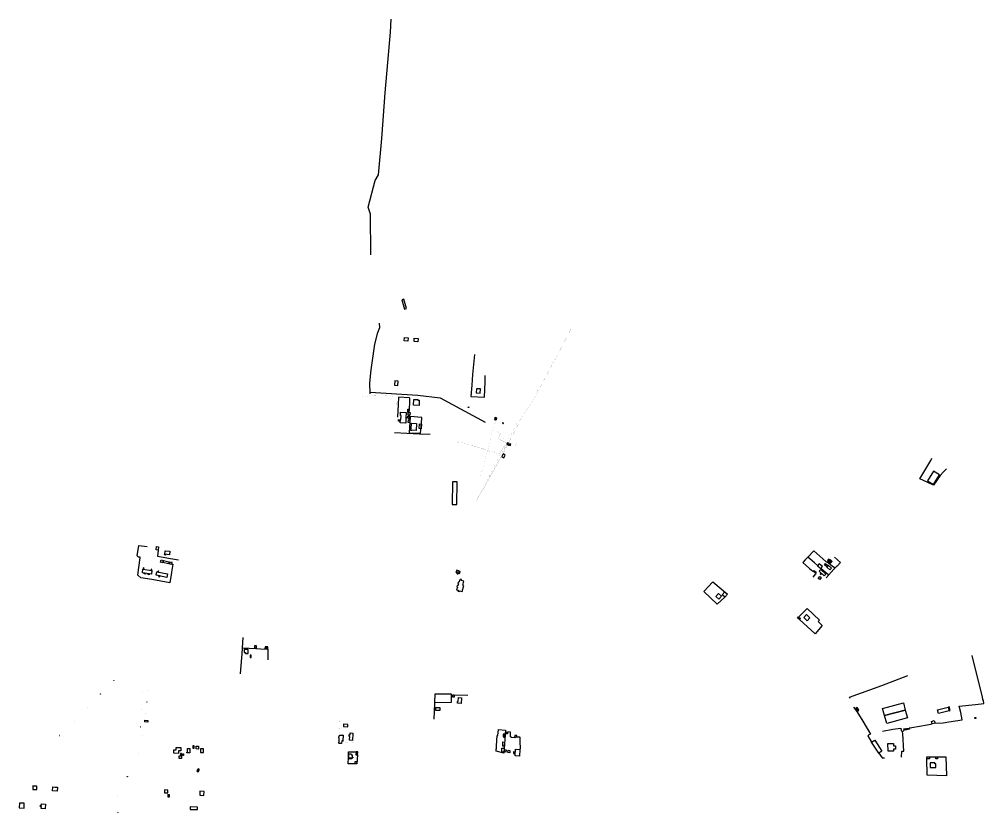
# Model space of a CAD drawing. Header units: millimetres. Extents: x 2513729 to 2517145, y 445408 to 449650.
# Drawn here: x 2514356 to 2516802, y 447639 to 449650 of the extents above; entities that cross this region are included whole.
import ezdxf

# ---------------------------------------------------------------- set-up
doc = ezdxf.new("R2010")
doc.units = ezdxf.units.MM
doc.linetypes.add('DASHED0202', pattern=[0.4, 0.2, -0.2])
doc.layers.add('Существующее', color=10, linetype='Continuous')
doc.styles.get("Standard").update_dxf_attribs({"font": 'arial.ttf'})
doc.linetypes.add('ВЛ_0.4', pattern='A,52.7,-5.08,["ВЛ0.4кВ",Standard,S=2.54,R=0,X=-2.54,Y=-1.27],-14.08', length=71.86)
doc.linetypes.add('ТРУБОПРОВОД_ПОДЗ_ТЕПЛОФИК', pattern='A,3.5,-1.5,["Т",Standard,S=1.5,R=0,X=-1.5,Y=-1.5],-1.5,3.5,-2,10,-2,10,-2', length=36)

msp = doc.modelspace()

# ---------------------------------------------------------------- linework, layer by layer
at = {"layer": 'Существующее', "color": 5}
for points, elevation in [([(2515247.3, 449052.8), (2515246.8, 449156.1), (2515241, 449173.7), (2515258.6, 449241.8), (2515267, 449255.5), (2515275.8, 449348.3), (2515283.7, 449463.6), (2515297.2, 449617.6), (2515299.1, 449650.1)], 74), ([(2515245.6, 448700.6), (2515244.7, 448728.3), (2515248.2, 448761.6), (2515258, 448826.4), (2515265.1, 448855.9), (2515270.5, 448868.4), (2515269.6, 448879.3)], 74), ([(2515245.5, 448704.8), (2515366.8, 448697), (2515423, 448690.4), (2515537.6, 448628.5)], 74), ([(2515345.8, 448690.1), (2515317.5, 448691.9), (2515316.9, 448673.6), (2515315.5, 448641.2)], 124.8), ([(2515345.4, 448676.2), (2515344.2, 448654.2)], 124.8), ([(2515345.9, 448690.2), (2515345.4, 448676.2)], 124.8), ([(2515344.6, 448602), (2515373.8, 448600.5), (2515375.9, 448626.2), (2515377.2, 448640.5), (2515347.4, 448643.2), (2515344.6, 448602)], 124.8), ([(2515350.7, 448626.3), (2515363.7, 448625.7), (2515362.6, 448608), (2515351.3, 448608.6), (2515351.3, 448607.3), (2515348.7, 448607.4), (2515348.9, 448611.7), (2515350, 448611.6), (2515350.7, 448626.3)], 124.8), ([(2516145.3, 448184.9), (2516126.2, 448166.9), (2516092, 448199.8), (2516114.8, 448224.2), (2516152.3, 448192.4)], 203.7), ([(2514916.9, 447990.3), (2514919.5, 448022.2), (2514920.7, 448040.1), (2514921.6, 448056.6), (2514923.4, 448082.8)], 74), ([(2514921.6, 448056.6), (2514955.6, 448054.6), (2514967.2, 448054.4), (2514986.3, 448053.3), (2514986.1, 448036.4), (2514985.9, 448026.2)], 74), ([(2515589, 447838.7), (2515587.8, 447839), (2515587.6, 447837.3)], 74), ([(2515625.7, 447799.1), (2515625.9, 447799.1), (2515626.1, 447800.8), (2515627.4, 447801.1), (2515627.4, 447801.4), (2515626.2, 447819.5), (2515625.9, 447829.3), (2515625.3, 447829.7), (2515617.7, 447830.2), (2515614.4, 447830.4), (2515613, 447828.5), (2515604.1, 447829), (2515601.7, 447830.9), (2515601.8, 447842.9), (2515594.7, 447843.6), (2515594.2, 447838.3), (2515592.8, 447838.4)], 74), ([(2515213.4, 447785.4), (2515211.8, 447762.4), (2515198, 447762.6), (2515190.3, 447762.8), (2515190.6, 447779), (2515190.5, 447793.3), (2515210, 447792.8)], 74), ([(2516664.4, 447779.9), (2516680.9, 447780), (2516706.1, 447780), (2516707.7, 447732.4), (2516658.8, 447733.9), (2516657.8, 447775.2)], 74), ([(2516678.3, 447765.1), (2516666.8, 447765.3)], 74)]:
    msp.add_lwpolyline(points, dxfattribs=dict(at, elevation=elevation))
for points, elevation in [([(2515325.8, 448939.2), (2515332.5, 448915.6), (2515337.7, 448917.1), (2515331.5, 448940.3)], 124.8), ([(2515332.8, 448843.5), (2515342.3, 448842.9), (2515341.7, 448834.3), (2515332.3, 448835)], 74), ([(2515357.8, 448841.8), (2515367.3, 448841.2), (2515366.7, 448832.7), (2515357.3, 448833.3)], 74), ([(2515307.2, 448722.3), (2515316.1, 448721.5), (2515317.2, 448732.4), (2515308.2, 448733.2)], 74), ([(2515344.1, 448654.2), (2515341, 448654.3), (2515341.4, 448661.7), (2515344.6, 448661.6)], 124.8), ([(2515342.1, 448646.2), (2515342.2, 448653.5), (2515346.9, 448653.3), (2515346.5, 448646.1)], 124.8), ([(2515346.6, 448634.8), (2515346.2, 448627.5), (2515342.4, 448627.7), (2515342.7, 448635)], 124.8), ([(2515345.8, 448636.8), (2515346.3, 448643), (2515343.9, 448643.2), (2515343.4, 448637)], 124.8), ([(2515374.9, 448612), (2515369.7, 448612.6), (2515370.6, 448624.4), (2515375.7, 448624)], 124.8), ([(2515565.2, 448634.5), (2515561.7, 448635.3), (2515562.9, 448640.5), (2515566.4, 448639.6)], 74), ([(2515465.8, 448252.7), (2515464.2, 448248), (2515467, 448247), (2515466.7, 448245.7), (2515468.6, 448245.1), (2515469, 448246.4), (2515471.8, 448245.4), (2515473.4, 448250.2)], 74), ([(2515466.7, 448245.7), (2515467, 448247), (2515464.2, 448248), (2515465.8, 448252.7), (2515473.4, 448250.2), (2515471.8, 448245.4), (2515469, 448246.4), (2515468.6, 448245.1), (2515466.7, 448245.7)], 74), ([(2515475.5, 448230.3), (2515474.9, 448228.5), (2515473.2, 448229), (2515471, 448222.3), (2515469.3, 448222.8), (2515468.3, 448219.7), (2515470.2, 448219.1), (2515468.3, 448213.8), (2515466.6, 448214.3), (2515465.5, 448211.2), (2515467.3, 448210.6), (2515465.1, 448203.9), (2515469.1, 448202.6), (2515468.5, 448200.6), (2515472.1, 448199.4), (2515472.7, 448201.4), (2515478.9, 448199.4), (2515483.7, 448214.3), (2515480.5, 448215.3), (2515483.8, 448225.5), (2515477.2, 448227.7), (2515477.8, 448229.6)], 74), ([(2516122.4, 448187.1), (2516129.9, 448180.1), (2516137.3, 448187.4), (2516129.8, 448194.3)], 203.7), ([(2516145.3, 448184.9), (2516138.4, 448191), (2516145.2, 448198.5), (2516152.3, 448192.4)], 203.7), ([(2516779.7, 447877.4), (2516779.6, 447880.2), (2516782.5, 447880.3), (2516782.6, 447877.4)], 74), ([(2515592.8, 447838.4), (2515589, 447838.7), (2515589.3, 447842.7), (2515593.1, 447842.4)], 74), ([(2515585.9, 447807.3), (2515582, 447807.4), (2515582.2, 447817.9), (2515586.2, 447817.8)], 74), ([(2515587.6, 447837.3), (2515583.6, 447837.6), (2515583.2, 447831.2), (2515587.2, 447831)], 74), ([(2515587, 447829), (2515585, 447829.1), (2515585.1, 447830.8), (2515587.1, 447830.7)], 74), ([(2515612.3, 447831), (2515617.9, 447830.6), (2515618.2, 447833.9), (2515612.6, 447834.4)], 74), ([(2515209.5, 447785.7), (2515213.4, 447785.4), (2515214.1, 447792.5), (2515210.1, 447792.7)], 74), ([(2515565.8, 447800), (2515566.2, 447800), (2515566.2, 447800.3), (2515565.9, 447800.4)], 74), ([(2515584.8, 447791.9), (2515579.4, 447792.4), (2515580.2, 447802.3), (2515585.5, 447801.9)], 74), ([(2515589.7, 447792.3), (2515586.5, 447792.8), (2515587.3, 447798.2), (2515590.6, 447797.8)], 74), ([(2515599.8, 447790.6), (2515595.2, 447791), (2515595.9, 447796.9), (2515600.5, 447796.5)], 74), ([(2515609, 447788.5), (2515610.9, 447788.5), (2515611.1, 447792.5), (2515609.2, 447792.5)], 74), ([(2515614.7, 447799.7), (2515625.7, 447799.1), (2515624.6, 447782), (2515613.7, 447782.7)], 74), ([(2515192, 447777.1), (2515191.8, 447787.6), (2515192, 447787.8), (2515197.7, 447787.8), (2515198, 447787.6), (2515198.1, 447785.4), (2515200.2, 447785.3), (2515200.3, 447779.6), (2515201.7, 447779.6), (2515201.6, 447778.1), (2515200.3, 447778.1), (2515200.3, 447777.2)], 74), ([(2515192.4, 447774.6), (2515192.3, 447777.1), (2515199.5, 447777.2), (2515199.5, 447774.8)], 74), ([(2515208, 447768.7), (2515211.9, 447768.4), (2515211.5, 447762.6), (2515207.6, 447762.8)], 74), ([(2516664.3, 447775), (2516657.8, 447775.2), (2516657.9, 447780.1), (2516664.4, 447779.9)], 74), ([(2516664.3, 447775), (2516657.8, 447775.2), (2516657.9, 447780.1), (2516664.4, 447779.9)], 74), ([(2516664.3, 447775), (2516657.8, 447775.2), (2516657.9, 447780.1), (2516664.4, 447779.9)], 74), ([(2516678.3, 447765.1), (2516666.8, 447765.3), (2516666.6, 447753.3), (2516680.6, 447753), (2516680.8, 447762.5), (2516678.1, 447762.5)], 74), ([(2516684.7, 447774.8), (2516680.7, 447775.1), (2516680.9, 447780), (2516685, 447779.7)], 74), ([(2516684.7, 447774.8), (2516680.7, 447775.1), (2516680.9, 447780), (2516685, 447779.7)], 74), ([(2516684.7, 447774.8), (2516680.7, 447775.1), (2516680.9, 447780), (2516685, 447779.7)], 74)]:
    msp.add_lwpolyline(points, close=True, dxfattribs=dict(at, elevation=elevation))
at = {"layer": 'Существующее', "color": 5, "linetype": 'ТРУБОПРОВОД_ПОДЗ_ТЕПЛОФИК', "elevation": 74, "flags": 128}
for points, const_width in [([(2515721.9, 448800.8), (2515761.1, 448876.4)], 0.17), ([(2515721.9, 448800.7), (2515721.9, 448800.8), (2515710.1, 448779.3), (2515707.5, 448780.4), (2515706.2, 448777.9), (2515708.4, 448776.4), (2515672.9, 448708.9), (2515670.4, 448710.1), (2515669, 448707.7), (2515671.3, 448706.1), (2515651.7, 448673.6), (2515629.5, 448638.2), (2515627.8, 448635), (2515625.1, 448636), (2515624, 448633.9), (2515626.3, 448632.3), (2515603.2, 448588.2)], 0.17), ([(2515570.9, 448586.9), (2515576.8, 448601.7)], 0.33), ([(2515574.1, 448548.1), (2515537.5, 448558.6), (2515526.3, 448562.3), (2515525.7, 448560.4), (2515523.2, 448560.9), (2515523.8, 448563), (2515470.3, 448579), (2515469.6, 448577.2), (2515467.3, 448578.1), (2515468, 448580)], 0.17), ([(2515570.9, 448586.9), (2515593.3, 448575.5), (2515594.2, 448575.1)], 0.33), ([(2515574.1, 448548.1), (2515587.3, 448570.1), (2515593.2, 448572.1)], 0.17), ([(2515603.2, 448588.2), (2515591.8, 448567.3)], 0.17), ([(2515591.8, 448567.3), (2515589.8, 448563.1), (2515587.1, 448564.1), (2515586.1, 448562), (2515588.6, 448560.5), (2515582.8, 448549.9), (2515551.8, 448493.2), (2515549.2, 448494.2), (2515548.1, 448491.9), (2515550.4, 448490.4), (2515515.4, 448430.5)], 0.33)]:
    msp.add_lwpolyline(points, dxfattribs=dict(at, const_width=const_width))
at = {"layer": 'Существующее', "color": 5}
for points in [[(2515510.1, 448800.6), (2515505.8, 448749.2), (2515503.5, 448722.9), (2515501, 448693.6), (2515536.1, 448691.9)], [(2515536.1, 448691.9), (2515537.3, 448731.2), (2515537.6, 448746.8)], [(2515337.4, 448640.1), (2515340.8, 448639.4), (2515341.2, 448644.3), (2515346.8, 448644.3)], [(2516640.3, 448485), (2516667.7, 448531.7), (2516670.5, 448537.8)], [(2516707.9, 448510.3), (2516700.6, 448503.2), (2516691.5, 448493.7), (2516674.9, 448468.6), (2516658.7, 448476.4), (2516640.3, 448485)], [(2514742.6, 448269), (2514744.8, 448268.7), (2514741.9, 448248.5), (2514741.7, 448247.6), (2514737.4, 448221.6), (2514714.5, 448225.4), (2514691.9, 448229.4), (2514664.2, 448234.2), (2514656.6, 448240.9), (2514658.8, 448260.3), (2514662.3, 448284.7), (2514662.5, 448286.6), (2514660.4, 448286.6), (2514657.9, 448286.6), (2514655.1, 448289.9), (2514658.6, 448316.1), (2514680.2, 448313.8)], [(2514708, 448304.4), (2514707.9, 448303.9), (2514706.3, 448288.9), (2514739.3, 448283.2), (2514759.5, 448279.9)], [(2516380.5, 448265), (2516372.9, 448271.7), (2516361, 448282.4), (2516355.9, 448286.7), (2516349.1, 448279.3), (2516343.2, 448272.7), (2516360.7, 448258), (2516369.1, 448250.7)], [(2516355.9, 448286.7), (2516371.2, 448302.4), (2516402, 448275.7)], [(2516409.1, 448275), (2516412, 448278.6)], [(2516412.6, 448280.7), (2516417.6, 448275.2), (2516411.6, 448269.7)], [(2516439.3, 448273.1), (2516424, 448286.3)], [(2516389.7, 448258), (2516394.7, 448253.8), (2516409.2, 448241.9)], [(2516402, 448275.7), (2516408.7, 448272), (2516418.8, 448263.9), (2516425.3, 448259.3)], [(2516430, 448263.9), (2516425.3, 448259.3), (2516422.4, 448256), (2516402.2, 448233.8)], [(2516439.3, 448273.1), (2516430.3, 448263.8), (2516430, 448263.9), (2516425.3, 448259.3), (2516422.4, 448256)], [(2516422.4, 448256), (2516422.7, 448255.7)], [(2516422.4, 448256), (2516422.9, 448255.6)], [(2516370, 448235.9), (2516376.7, 448244.5), (2516377.5, 448244.4)], [(2516384.6, 448250.7), (2516397.3, 448238.7)], [(2516678.4, 447865.6), (2516699.5, 447866.8), (2516713.5, 447868.6), (2516747.9, 447873.8), (2516743.9, 447892.2), (2516739.8, 447909), (2516781, 447913.3), (2516802.2, 447915.8), (2516801.4, 447922.9), (2516800.2, 447926), (2516798.8, 447931.6), (2516772.8, 448036.9)], [(2516463.7, 447927.7), (2516461.9, 447931.3), (2516543.7, 447961.2), (2516609.7, 447986.5)], [(2515459.1, 447937.3), (2515493.2, 447936.2)], [(2515408.9, 447918.2), (2515408.8, 447915.3), (2515407.5, 447875.8)], [(2516472.2, 447906), (2516480, 447895.2), (2516495.4, 447870.9), (2516514.7, 447837.7), (2516510.7, 447836.2), (2516508.3, 447833.1), (2516517.5, 447817.3)], [(2516613.5, 447853.4), (2516620.3, 447854.6), (2516658.6, 447861.7), (2516671.5, 447863.9)], [(2516545.4, 447845.2), (2516571.9, 447850.3), (2516592.2, 447852.5), (2516593.2, 447846.7), (2516596.4, 447843.2), (2516600.5, 447847.5)], [(2516593.6, 447779.7), (2516594.2, 447794.5), (2516600, 447794.6), (2516599.9, 447794.8), (2516596.7, 447838.2), (2516596.4, 447843.2)], [(2516535.8, 447789.6), (2516545, 447777.6), (2516550.6, 447778.1)]]:
    msp.add_lwpolyline(points, dxfattribs=at)
at = {"layer": 'Существующее', "color": 5, "elevation": 74, "flags": 128}
for points, const_width in [([(2515256.9, 448697.2), (2515226, 448692.8)], 0.08), ([(2515256.8, 448697.2), (2515295.3, 448696), (2515304.1, 448694.5), (2515308, 448689.4), (2515311.2, 448685.1), (2515312, 448682.3), (2515311.5, 448667.2), (2515311.4, 448663.7)], 0.08), ([(2515566.3, 448639.6), (2515562.7, 448640.4), (2515561.6, 448635.4), (2515565.1, 448634.6), (2515566.3, 448639.6)], 0.08), ([(2515562.4, 448626.8), (2515562.2, 448627.9)], 0.25), ([(2515562.4, 448626.8), (2515563.2, 448629.5)], 0.25), ([(2515562.4, 448626.8), (2515563.2, 448627.7)], 0.25), ([(2515564, 448633.1), (2515563.3, 448632.3)], 0.25), ([(2515563.6, 448631.6), (2515563.4, 448632.7)], 0.25), ([(2515563.4, 448630.4), (2515564, 448633.1)], 0.25), ([(2515563.6, 448631.6), (2515564.2, 448634.3)], 0.25), ([(2515563.6, 448631.6), (2515564.3, 448632.5)], 0.25), ([(2515564, 448633.1), (2515564.3, 448632)], 0.25), ([(2515567.4, 448604.9), (2515575.2, 448601.1), (2515584.7, 448620.6), (2515576.9, 448624.4), (2515567.4, 448604.9)], 0.08), ([(2515582.1, 448627.9), (2515581, 448625.7), (2515582.1, 448625.2), (2515583.2, 448624.7), (2515584.2, 448626.8), (2515583.2, 448627.4), (2515582.1, 448627.9)], 0.08), ([(2515582.1, 448627.9), (2515581, 448625.7), (2515582.1, 448625.2), (2515583.2, 448624.7), (2515584.2, 448626.8), (2515583.2, 448627.4), (2515582.1, 448627.9)], 0.08), ([(2515570.9, 448586.9), (2515576.8, 448601.7)], 0.33), ([(2515570.9, 448586.9), (2515576.8, 448601.7)], 0.17), ([(2515576.8, 448601.7), (2515575.7, 448602.2)], 0.33), ([(2515576.8, 448601.7), (2515575.7, 448602.2)], 0.33), ([(2515576.8, 448601.7), (2515575.7, 448602.2)], 0.17), ([(2515570.9, 448586.9), (2515593.3, 448575.5), (2515594.2, 448575.1)], 0.33), ([(2515570.9, 448586.9), (2515593.3, 448575.5), (2515594.2, 448575.1)], 0.17), ([(2515574.1, 448548.1), (2515587.3, 448570.1), (2515593.2, 448572.1)], 0.33), ([(2515574.1, 448548.1), (2515587.3, 448570.1), (2515593.2, 448572.1)], 0.33), ([(2515574.1, 448548.1), (2515587.3, 448570.1), (2515593.2, 448572.1)], 0.17), ([(2515618.7, 448575.4), (2515592.4, 448588.3), (2515593.3, 448589.9), (2515588, 448592.9), (2515584.4, 448585.5), (2515615.9, 448570.1), (2515618.7, 448575.4)], 0.08), ([(2515603.2, 448588.2), (2515591.8, 448567.3)], 0.33), ([(2515603.2, 448588.2), (2515591.8, 448567.3)], 0.33), ([(2515603.2, 448588.2), (2515591.8, 448567.3)], 0.17), ([(2515592.7, 448572.3), (2515596.5, 448570.4), (2515598.5, 448574.5), (2515594.6, 448576.3), (2515592.7, 448572.3)], 0.08), ([(2515600.4, 448573.5), (2515598.8, 448570.3), (2515600.7, 448569.3), (2515602.4, 448572.5), (2515600.4, 448573.5)], 0.08), ([(2515582.8, 448548), (2515579.4, 448541.8), (2515585.2, 448538.6), (2515588.6, 448544.8), (2515582.8, 448548)], 0.08), ([(2515168.6, 447882.4), (2515166.6, 447841.1), (2515175.9, 447840.5), (2515175.5, 447835)], 0.08), ([(2515175.9, 447840.5), (2515194.3, 447840.8)], 0.08), ([(2515176.6, 447824.7), (2515177.9, 447824.7), (2515178.3, 447815.9), (2515185.1, 447816.8), (2515185.2, 447815.6), (2515198.6, 447816.4), (2515215.1, 447817.1)], 0.08)]:
    msp.add_lwpolyline(points, dxfattribs=dict(at, const_width=const_width))
at = {"layer": 'Существующее', "color": 5}
for points in [[(2515515.5, 448713.4), (2515515.1, 448702.8), (2515524.9, 448702.4), (2515525.3, 448713)], [(2515322.7, 448653.9), (2515337, 448653.3), (2515336.5, 448639.9), (2515335.9, 448626.3), (2515321.6, 448626.9), (2515322, 448635), (2515322, 448635), (2515323.6, 448634.9), (2515324.1, 448645.6), (2515322.4, 448645.7)], [(2515494.8, 448666), (2515494.7, 448667.1), (2515495.7, 448667.2), (2515495.8, 448666.1)], [(2515317.6, 448631.4), (2515317.8, 448635.2), (2515322, 448635), (2515321.8, 448631.2)], [(2516690, 448495.2), (2516674.6, 448504.5), (2516659.6, 448479.7), (2516675, 448470.4)], [(2514708.4, 448304.4), (2514703.2, 448305), (2514704, 448313.2), (2514709.2, 448312.6)], [(2514715.3, 448279.9), (2514721.3, 448278.3), (2514719.9, 448272.4), (2514713.7, 448273.9)], [(2514724.5, 448294.1), (2514726.6, 448293.9), (2514726.4, 448291.8), (2514724.3, 448292)], [(2514736.7, 448292.7), (2514724.5, 448294.1), (2514725.4, 448302.7), (2514737.7, 448301.4)], [(2516405.8, 448277.5), (2516409.1, 448275), (2516411.9, 448272.7), (2516414.8, 448276.3), (2516412, 448278.6), (2516408.8, 448281.2)], [(2514690.8, 448243.1), (2514667.9, 448246.9), (2514669.3, 448256.1), (2514692.3, 448252.4)], [(2514672.2, 448258.7), (2514670, 448259), (2514669.7, 448256), (2514671.8, 448255.7)], [(2514692.2, 448255.5), (2514690.5, 448255.8), (2514690.1, 448252.8), (2514691.8, 448252.5)], [(2514721.3, 448278.3), (2514735.4, 448274.9), (2514734.2, 448269.8), (2514720.1, 448273.2)], [(2514736.6, 448269.8), (2514742.5, 448268.8), (2514743.1, 448272.6), (2514737.3, 448273.7)], [(2516385, 448269.9), (2516380.9, 448264.7), (2516389, 448257.3), (2516393.4, 448262.8)], [(2516397.3, 448238.7), (2516401.6, 448243.1), (2516388.9, 448255), (2516384.6, 448250.7)], [(2516404.5, 448261.9), (2516398.4, 448267.1), (2516401, 448270.1), (2516407.1, 448265)], [(2516412.3, 448254.4), (2516416.3, 448258.8), (2516407.9, 448265.9), (2516403.9, 448261.3)], [(2514675.6, 448243.4), (2514672.3, 448243.9), (2514672.7, 448246.1), (2514676, 448245.5)], [(2514685, 448241.9), (2514682.4, 448242.3), (2514682.7, 448244.5), (2514685.3, 448244)], [(2514705, 448249.5), (2514731.8, 448243.9), (2514730, 448235.3), (2514703.3, 448240.9)], [(2514707.6, 448252), (2514708.7, 448251.8), (2514708.1, 448248.9), (2514707, 448249.1)], [(2514708.8, 448237.6), (2514711.9, 448237), (2514712.3, 448239), (2514709.3, 448239.6)], [(2516369.6, 448250.6), (2516371.3, 448252.9), (2516377.4, 448248.1), (2516375.6, 448246)], [(2516382.5, 448232.7), (2516386.2, 448237.5), (2516389.6, 448234.9), (2516386.1, 448230.1)], [(2516389.3, 448246.3), (2516387.7, 448244.6), (2516389.6, 448242.9), (2516391.1, 448244.6)], [(2515408.9, 447918.2), (2515451.8, 447918.6), (2515452.4, 447936), (2515452.5, 447938.7), (2515409.5, 447938.8)], [(2515455.3, 447931.4), (2515455.5, 447937.4), (2515459.1, 447937.3), (2515458.9, 447931.2)], [(2515467.2, 447915.9), (2515467.4, 447920.8), (2515469, 447920.7), (2515469.5, 447930.5), (2515477.5, 447930.1), (2515476.8, 447915.6)], [(2516550.7, 447884.6), (2516545.6, 447902.9), (2516598.4, 447917.2), (2516603.4, 447898.7)], [(2515412.6, 447905.4), (2515422.3, 447905.4), (2515422.3, 447898), (2515412.4, 447898.1)], [(2516480.9, 447897.7), (2516484.6, 447899.9), (2516481.5, 447905.1), (2516477.9, 447903)], [(2516481.1, 447897.8), (2516481.9, 447896.4), (2516485.3, 447898.4), (2516484.5, 447899.8)], [(2516603.4, 447898.7), (2516608.7, 447879.4), (2516556.5, 447865.1), (2516550.7, 447884.6)], [(2516687.5, 447889.9), (2516685.1, 447899.5), (2516712.1, 447906.2), (2516714.5, 447896.8)], [(2516714.5, 447896.8), (2516717.2, 447897.5), (2516714.9, 447906.6), (2516712.1, 447905.9)], [(2516671.8, 447863.7), (2516669.8, 447869.7), (2516676.8, 447872), (2516678.8, 447866)], [(2516600.5, 447847.6), (2516599.8, 447850.9), (2516604.9, 447851.9), (2516605.5, 447848.5)], [(2516606.9, 447849), (2516606.3, 447851.9), (2516613.4, 447853.2), (2516614, 447850.3)], [(2516517.9, 447817.3), (2516525.9, 447822.7), (2516543.6, 447794.5), (2516535.9, 447789.7)], [(2516559.3, 447814.2), (2516573.4, 447814.4), (2516573.5, 447807.8), (2516578.5, 447807.7), (2516578.6, 447799.9), (2516573.4, 447799.8), (2516573.4, 447795), (2516559.8, 447794.9)]]:
    msp.add_lwpolyline(points, close=True, dxfattribs=at)
at = {"layer": 'Существующее', "color": 5, "elevation": 74, "flags": 128}
for points in [[(2515356.3, 448686.5), (2515367, 448686.2), (2515366.9, 448684.3), (2515370.5, 448684.2), (2515370.1, 448671.3), (2515355.7, 448672), (2515356.3, 448686.5)], [(2515566.3, 448639.6), (2515562.7, 448640.4), (2515561.6, 448635.4), (2515565.1, 448634.6), (2515566.3, 448639.6)], [(2515566.3, 448639.6), (2515562.7, 448640.4), (2515561.6, 448635.4), (2515565.1, 448634.6), (2515566.3, 448639.6)], [(2515582.7, 448626.6), (2515582.7, 448626.8), (2515582.6, 448627), (2515582.4, 448627.1), (2515582.2, 448627.2), (2515582, 448627.1), (2515581.8, 448627.1), (2515581.6, 448626.9), (2515581.5, 448626.8), (2515581.5, 448626.5), (2515581.6, 448626.3), (2515581.7, 448626.2), (2515581.8, 448626), (2515582, 448626), (2515582.2, 448626), (2515582.4, 448626), (2515582.6, 448626.2), (2515582.7, 448626.4), (2515582.7, 448626.6)], [(2515582.7, 448626.6), (2515582.7, 448626.8), (2515582.6, 448627), (2515582.4, 448627.1), (2515582.2, 448627.2), (2515582, 448627.1), (2515581.8, 448627.1), (2515581.6, 448626.9), (2515581.5, 448626.8), (2515581.5, 448626.5), (2515581.6, 448626.3), (2515581.7, 448626.2), (2515581.8, 448626), (2515582, 448626), (2515582.2, 448626), (2515582.4, 448626), (2515582.6, 448626.2), (2515582.7, 448626.4), (2515582.7, 448626.6)], [(2515583.8, 448626), (2515583.7, 448626.2), (2515583.6, 448626.4), (2515583.5, 448626.5), (2515583.3, 448626.6), (2515583.1, 448626.6), (2515582.9, 448626.5), (2515582.7, 448626.4), (2515582.6, 448626.2), (2515582.6, 448626), (2515582.6, 448625.8), (2515582.7, 448625.6), (2515582.9, 448625.5), (2515583.1, 448625.4), (2515583.3, 448625.4), (2515583.5, 448625.5), (2515583.6, 448625.6), (2515583.7, 448625.8), (2515583.8, 448626)], [(2515583.8, 448626), (2515583.7, 448626.2), (2515583.6, 448626.4), (2515583.5, 448626.5), (2515583.3, 448626.6), (2515583.1, 448626.6), (2515582.9, 448626.5), (2515582.7, 448626.4), (2515582.6, 448626.2), (2515582.6, 448626), (2515582.6, 448625.8), (2515582.7, 448625.6), (2515582.9, 448625.5), (2515583.1, 448625.4), (2515583.3, 448625.4), (2515583.5, 448625.5), (2515583.6, 448625.6), (2515583.7, 448625.8), (2515583.8, 448626)], [(2515592.7, 448572.3), (2515596.5, 448570.4), (2515598.5, 448574.5), (2515594.6, 448576.3), (2515592.7, 448572.3)], [(2515592.7, 448572.3), (2515596.5, 448570.4), (2515598.5, 448574.5), (2515594.6, 448576.3), (2515592.7, 448572.3)], [(2515600.4, 448573.5), (2515598.8, 448570.3), (2515600.7, 448569.3), (2515602.4, 448572.5), (2515600.4, 448573.5)], [(2515600.4, 448573.5), (2515598.8, 448570.3), (2515600.7, 448569.3), (2515602.4, 448572.5), (2515600.4, 448573.5)], [(2515582.8, 448548), (2515579.4, 448541.8), (2515585.2, 448538.6), (2515588.6, 448544.8), (2515582.8, 448548)], [(2515582.8, 448548), (2515579.4, 448541.8), (2515585.2, 448538.6), (2515588.6, 448544.8), (2515582.8, 448548)], [(2515465.9, 448419.8), (2515466.4, 448477.6), (2515454.3, 448477.7), (2515453.8, 448419.9), (2515465.9, 448419.8)], [(2515189.3, 447862.6), (2515178.4, 447863.3), (2515178, 447857.1), (2515188.9, 447856.4), (2515189.3, 447862.6)], [(2515194.7, 447836.3), (2515195, 447840.7), (2515202.2, 447840.2), (2515200.9, 447821.6), (2515193.7, 447822.1), (2515194.3, 447831.7), (2515192.3, 447831.8), (2515192.6, 447836.5), (2515194.7, 447836.3)], [(2515167.4, 447828.4), (2515166.1, 447828.4), (2515166.2, 447830.9), (2515167.5, 447830.9), (2515167.6, 447835.2), (2515176.9, 447834.9), (2515176.5, 447820.6), (2515173.6, 447820.7), (2515173.3, 447813.9), (2515167.1, 447814.1), (2515167.1, 447814.7), (2515165.9, 447814.8), (2515165.9, 447817.3), (2515167.1, 447817.3), (2515167.4, 447828.4)]]:
    msp.add_lwpolyline(points, dxfattribs=at)
at = {"layer": 'Существующее', "color": 5, "linetype": 'ВЛ_0.4', "const_width": 0.08, "elevation": 74, "flags": 128}
for points in [[(2515525.8, 448490.7), (2515540, 448543.6), (2515548.6, 448575.8), (2515563.3, 448630), (2515564.3, 448634.8)], [(2515574.6, 448544), (2515598.1, 448587.4), (2515621.8, 448631.8)], [(2515570.9, 448550.4), (2515541.3, 448559.1), (2515503, 448570)], [(2515527.2, 448455.9), (2515551.6, 448500.7), (2515574.8, 448544.4), (2515574.6, 448544.4)]]:
    msp.add_lwpolyline(points, dxfattribs=at)
at = {"layer": 'Существующее', "color": 5, "linetype": 'ВЛ_0.4', "ltscale": 0.2, "elevation": 124.8}
msp.add_lwpolyline([(2515307.6, 448602.9), (2515339.2, 448601.1), (2515371.2, 448599.4), (2515398.1, 448597.9)], dxfattribs=at)
at = {"layer": 'Существующее', "color": 5, "linetype": 'DASHED0202', "const_width": 0.08, "elevation": 74, "flags": 128}
msp.add_lwpolyline([(2515618.7, 448575.4), (2515592.4, 448588.3), (2515593.3, 448589.9), (2515588, 448592.9), (2515584.4, 448585.5), (2515615.9, 448570.1), (2515618.7, 448575.4)], dxfattribs=at)
at = {"layer": 'Существующее', "color": 5, "elevation": 74}
msp.add_lwpolyline([(2515465.5, 448253.3), (2515463.7, 448247.8), (2515466.5, 448246.8), (2515466.2, 448245.9, 1.09362), (2515469, 448244.9), (2515469.4, 448245.8), (2515472.2, 448244.9), (2515474, 448250.4), (2515465.5, 448253.3)], format="xyb", dxfattribs=at)
at = {"layer": 'Существующее', "color": 5, "extrusion": (1.83674e-18, -1.22447e-16, -1), "elevation": -203.7}
msp.add_lwpolyline([(-2516333, 448135), (-2516354.2, 448156.5), (-2516385.7, 448126.9), (-2516382.6, 448123.2), (-2516392.6, 448113.5), (-2516374.9, 448092.2), (-2516334.6, 448128)], dxfattribs=at)
at = {"layer": 'Существующее', "color": 5, "extrusion": (1.83674e-18, -1.22447e-16, -1)}
for points, elevation in [([(-2516330, 448132.1), (-2516332.8, 448135.1), (-2516337.3, 448131.1), (-2516334.6, 448128)], -203.7), ([(-2516345.7, 448133.5), (-2516352.7, 448140.7), (-2516361.3, 448132.3), (-2516354.3, 448125.1)], -74), ([(-2514595.9, 447974), (-2514595.7, 447973.9), (-2514595.6, 447974), (-2514595.7, 447974.2)], -74), ([(-2514562.3, 447939.6), (-2514562.1, 447939.5), (-2514562, 447939.6), (-2514562.1, 447939.8)], -74), ([(-2514669.3, 447944.9), (-2514669.5, 447944.8), (-2514669.5, 447944.6), (-2514669.3, 447944.7)], -74), ([(-2514682.6, 447948.4), (-2514682.8, 447948.4), (-2514682.8, 447948.1), (-2514682.5, 447948.2)], -74), ([(-2514679.3, 447919.4), (-2514679.5, 447919.4), (-2514679.5, 447919.2), (-2514679.2, 447919.2)], -74), ([(-2514528.7, 447905.3), (-2514528.5, 447905.1), (-2514528.4, 447905.3), (-2514528.5, 447905.4)], -74), ([(-2514666.2, 447899.7), (-2514666.5, 447899.7), (-2514666.4, 447899.5), (-2514666.2, 447899.5)], -74), ([(-2514676, 447890.5), (-2514676.2, 447890.5), (-2514676.2, 447890.3), (-2514675.9, 447890.3)], -74), ([(-2514495.1, 447870.9), (-2514494.9, 447870.7), (-2514494.8, 447870.9), (-2514494.9, 447871)], -74), ([(-2514673.1, 447866.5), (-2514673.3, 447866.4), (-2514673.3, 447866.2), (-2514673.1, 447866.3)], -74), ([(-2514674.3, 447872.9), (-2514681.9, 447872.2), (-2514681.5, 447868.2), (-2514674, 447868.9)], -74), ([(-2514663.6, 447856.1), (-2514663.8, 447856.1), (-2514663.8, 447855.9), (-2514663.6, 447855.9)], -74), ([(-2515565.5, 447795), (-2515568.2, 447834.3), (-2515569.9, 447834.2), (-2515571.4, 447849.7), (-2515588.7, 447848.1), (-2515585.3, 447789.7)], -74), ([(-2514458.2, 447834.2), (-2514458, 447834), (-2514457.9, 447834.2), (-2514458, 447834.3)], -74), ([(-2514669.3, 447833.5), (-2514669.5, 447833.5), (-2514669.5, 447833.3), (-2514669.3, 447833.3)], -74), ([(-2514659.1, 447788), (-2514659.3, 447788), (-2514659.3, 447787.8), (-2514659.1, 447787.8)], -74), ([(-2514629.7, 447730.1), (-2514629.9, 447730), (-2514629.8, 447729.8), (-2514629.6, 447729.9)], -74), ([(-2514604.9, 447681.4), (-2514605, 447681.3), (-2514604.9, 447681.1), (-2514604.8, 447681.2)], -74), ([(-2514605.4, 447638.7), (-2514605.5, 447638.7), (-2514605.5, 447638.6), (-2514605.4, 447638.6)], -74)]:
    msp.add_lwpolyline(points, close=True, dxfattribs=dict(at, elevation=elevation))
at = {"layer": 'Существующее', "color": 5, "linetype": 'ByBlock', "ltscale": 0.2, "elevation": 74}
for points in [[(2514956.3, 448055.9), (2514953.2, 448056), (2514953.3, 448062.3), (2514956.3, 448062.3)], [(2514978.8, 448054.5), (2514982.2, 448054.3), (2514982.5, 448059.3), (2514979.1, 448059.5)], [(2514982.9, 448053.7), (2514986, 448053.5), (2514986.3, 448059), (2514983.3, 448059.2)], [(2514925.9, 448044.9), (2514929.4, 448044.7), (2514929.5, 448042.2), (2514935.9, 448042.1), (2514936.4, 448052.2), (2514926.1, 448052.6)], [(2514941.2, 448032.3), (2514944.1, 448032.3), (2514944.3, 448038.3), (2514941.2, 448038.3)]]:
    msp.add_lwpolyline(points, close=True, dxfattribs=at)
at = {"layer": 'Существующее', "color": 5, "linetype": 'ByBlock', "elevation": 74}
msp.add_lwpolyline([(2514753.8, 447803.5), (2514765.3, 447803.5), (2514765.4, 447795.8), (2514759.7, 447795.8), (2514759.7, 447792.9), (2514759.6, 447789), (2514748, 447789.1), (2514748, 447797.6), (2514751.2, 447797.6), (2514753.8, 447797.6), (2514753.8, 447803.5)], dxfattribs=at)
for points in [[(2514780.8, 447792), (2514782.2, 447792), (2514782.2, 447790.2), (2514780.7, 447790.2)], [(2514782.3, 447801.5), (2514788.3, 447801.4), (2514788.2, 447790), (2514782.2, 447790.2)], [(2514799.3, 447807.9), (2514795.7, 447807.9), (2514795.7, 447802.6), (2514799.4, 447802.5)], [(2514804.7, 447807.4), (2514810.5, 447807.2), (2514810.2, 447800), (2514804.4, 447800.2)], [(2514822.8, 447800.8), (2514815.5, 447800.9), (2514815.3, 447791.4), (2514822.6, 447791.3)], [(2514761.1, 447782.5), (2514767.4, 447782.2), (2514767.2, 447776.1), (2514760.9, 447776.4)], [(2514767.4, 447788.4), (2514764.4, 447788.5), (2514764.2, 447782.4), (2514767.4, 447782.2)], [(2514769.5, 447787.6), (2514772.4, 447787.7), (2514772.5, 447783.7), (2514769.6, 447783.6)], [(2514806.2, 447744.8), (2514809.7, 447742.6), (2514812.9, 447747.7), (2514809.4, 447749.9)], [(2514390, 447697.7), (2514400, 447697.5), (2514400.2, 447706), (2514390.2, 447706.2)], [(2514440.5, 447703.8), (2514452.8, 447702.8), (2514452.1, 447693.1), (2514439.9, 447693.9)], [(2514723.9, 447689.2), (2514732.3, 447688.7), (2514732.6, 447695.8), (2514724.2, 447696.3)], [(2514813.3, 447683.4), (2514823.8, 447682.6), (2514824.5, 447692.7), (2514814.1, 447693.3)], [(2514732.4, 447679.2), (2514736.5, 447679), (2514736.9, 447684.3), (2514732.8, 447684.5)], [(2514789.5, 447646.7), (2514808.2, 447646.6), (2514808.2, 447653), (2514789.5, 447653.1)]]:
    msp.add_lwpolyline(points, close=True, dxfattribs=at)
at = {"layer": 'Существующее', "color": 5, "linetype": 'ByBlock'}
for points in [[(2514390, 447697.8), (2514400, 447697.6), (2514400.2, 447706.1), (2514390.2, 447706.3)], [(2514440.5, 447703.9), (2514452.8, 447702.9), (2514452.1, 447693.2), (2514439.9, 447694)], [(2514355.7, 447650.9), (2514367.8, 447650.4), (2514368.3, 447662.4), (2514356.2, 447662.9)], [(2514411.5, 447649.1), (2514411.7, 447653.3), (2514409.4, 447653.4), (2514409.6, 447658.1), (2514412, 447658), (2514412.1, 447661), (2514422.1, 447660.5), (2514421.5, 447648.6)]]:
    msp.add_lwpolyline(points, close=True, dxfattribs=at)

doc.saveas('drawing.dxf')
